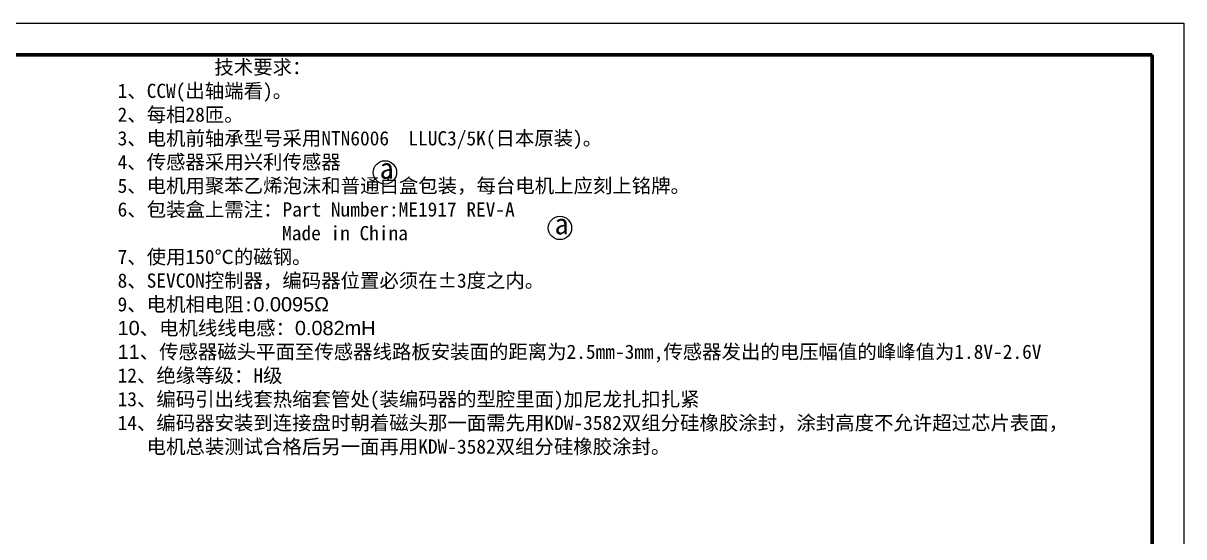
# Model space of a CAD drawing. Header units: millimetres. Extents: x 3703 to 4905, y -22764 to -21944.
# Drawn here: x 4415.9 to 4905.4, y -22160.2 to -21943.6 of the extents above; entities that cross this region are included whole.
import ezdxf

# ---------------------------------------------------------------- set-up
doc = ezdxf.new("R2010")
doc.units = ezdxf.units.MM
doc.header["$MEASUREMENT"] = 0
doc.layers.add('Layer4', color=3, linetype='Continuous', lineweight=18)
doc.layers.add('细实线', color=4, linetype='Continuous', lineweight=20)
doc.styles.add('L', font='SimSun.ttf')
doc.styles.get("Standard").update_dxf_attribs({"font": 'romans.shx'})

msp = doc.modelspace()

# ---------------------------------------------------------------- linework, layer by layer
at = {"lineweight": 50}
for p, q in [((3769.417, -21956.993), (4892.077, -21956.993)), ((4892.077, -21956.993), (4892.077, -22750.874))]:
    msp.add_line(p, q, dxfattribs=at)
at = {"layer": 'Layer4'}
for centre in [(4568.504, -22006.528), (4642.294, -22029.989)]:
    msp.add_circle(centre, 4.922, dxfattribs=at)
at = {"layer": '细实线', "color": 3, "lineweight": 20}
for p, q in [((3702.592, -21943.628), (4905.442, -21943.628)), ((4905.442, -21943.628), (4905.442, -22764.239))]:
    msp.add_line(p, q, dxfattribs=at)

# ---------------------------------------------------------------- texts
at = {"lineweight": 15, "insert": (4455.724, -21959.15), "char_height": 6, "width": 414.07273, "attachment_point": 1, "style": 'L'}
msp.add_mtext('          技术要求：\\P1、CCW(出轴端看)。\\P2、每相28匝。\\P3、电机前轴承型号采用NTN6006  LLUC3/5K(日本原装)。\\P4、传感器采用兴利传感器\\P5、电机用聚苯乙烯泡沫和普通白盒包装，每台电机上应刻上铭牌。\\P6、包装盒上需注：Part Number:ME1917 REV-A\\P                 Made in China\\P7、使用150℃的磁钢。\\P8、SEVCON控制器，编码器位置必须在%%P3度之内。\\P9、电机相电阻:{\\fArial|b0|i0|c0|p34;0.0095Ω\\P10}、电机线线电感：{\\fArial|b0|i0|c0|p34;0.082mH\\P11}、传感器磁头平面至传感器线路板安装面的距离为2.5mm-3mm,传感器发出的电压幅值的峰峰值为1.8V-2.6V\\P12、绝缘等级：H级\\P13、编码引出线套热缩套管处(装编码器的型腔里面)加尼龙扎扣扎紧\\P14、编码器安装到连接盘时朝着磁头那一面需先用KDW-3582双组分硅橡胶涂封，涂封高度不允许超过芯片表面，\\P   电机总装测试合格后另一面再用KDW-3582双组分硅橡胶涂封。', dxfattribs=at)
at = {"char_height": 8.748, "width": 27.9936, "attachment_point": 1}
for insert in [(4566.236, -22000.448), (4640.026, -22023.909)]:
    msp.add_mtext('{\\fSimSun|b0|i0|c134|p2;a}', dxfattribs=dict(at, insert=insert))

doc.saveas('drawing.dxf')
